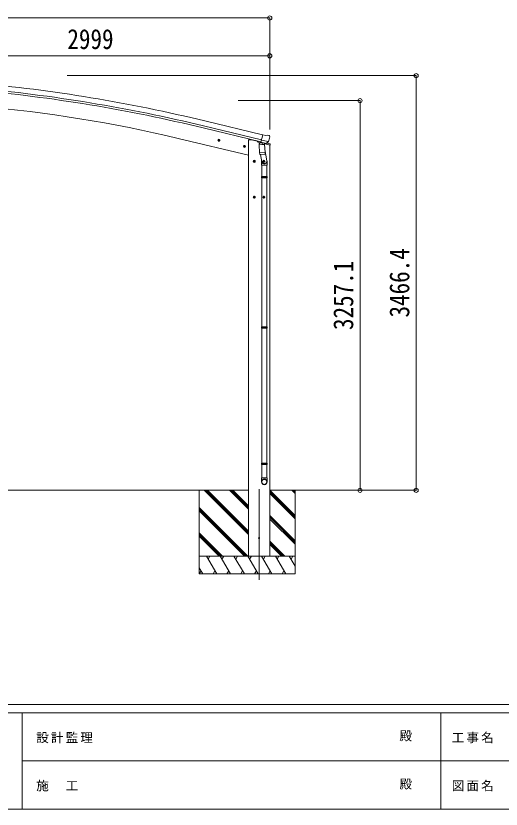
# Model space of a CAD drawing. Units: millimetres at full size. Extents: x -9783 to 33754, y -10064 to 6752.
# Drawn here: x -4022 to 36, y -6828 to -197 of the extents above; entities that cross this region are included whole.
import ezdxf
from ezdxf.enums import TextEntityAlignment as Align

# ---------------------------------------------------------------- set-up
doc = ezdxf.new("R2010")
doc.units = ezdxf.units.MM
doc.header["$LTSCALE"] = 35
doc.header["$PDMODE"] = 32
doc.header["$PDSIZE"] = 35
for name, color, linetype, lineweight in [('0-0_0', 7, 'Continuous', 9), ('0-1_本体', 4, 'Continuous', 9), ('0-2_部品', 7, 'Continuous', 9), ('0-8_PARTS2', 2, 'Continuous', 9), ('0-A_寸法', 6, 'Continuous', 9), ('F-0_240', 7, 'Continuous', 9)]:
    doc.layers.add(name, color=color, linetype=linetype, lineweight=lineweight)
doc.styles.add('ＭＳ ゴシック', font='')
doc.styles.get('ＭＳ ゴシック').set_extended_font_data('MS Gothic')

msp = doc.modelspace()

# ---------------------------------------------------------------- linework, layer by layer
at = {"layer": '0-0_0', "color": 6}
for p, q in [((-674.67, -4162.43), (-674.67, -696.03)), ((-1143.68, -905.33), (-1143.68, -4162.43))]:
    msp.add_line(p, q, dxfattribs=at)
at = {"layer": '0-0_0'}
for p, q in [((-2076.9, -4162.43), (-4906.32, -4162.43)), ((-2487.65, -4162.43), (-2487.65, -4862.43)), ((-2076.9, -4533.19), (-2447.66, -4162.43)), ((-2076.9, -4519.05), (-2433.52, -4162.43)), ((-2076.9, -4504.91), (-2419.38, -4162.43)), ((-2076.9, -4321.06), (-2235.53, -4162.43)), ((-2076.9, -4306.92), (-2221.39, -4162.43)), ((-2076.9, -4292.77), (-2207.25, -4162.43)), ((-1687.65, -4373.66), (-1898.9, -4162.41)), ((-1313.56, -4162.43), (-1898.9, -4162.43)), ((-1687.65, -4387.8), (-1898.9, -4176.55)), ((-1687.65, -4189.81), (-1715.03, -4162.43)), ((-1687.65, -4175.67), (-1700.89, -4162.43)), ((-1687.65, -4162.43), (-1687.65, -4862.43)), ((-1687.65, -4401.94), (-1898.9, -4190.69)), ((-2081.51, -4712.43), (-2487.65, -4306.29)), ((-2095.65, -4712.43), (-2487.65, -4320.43)), ((-2109.79, -4712.43), (-2487.65, -4334.57)), ((-1687.65, -4585.79), (-1898.9, -4374.54)), ((-1687.65, -4599.93), (-1898.9, -4388.68)), ((-1687.65, -4614.07), (-1898.9, -4402.82)), ((-2293.64, -4712.43), (-2487.65, -4518.42)), ((-2307.78, -4712.43), (-2487.65, -4532.56)), ((-2321.92, -4712.43), (-2487.65, -4546.71)), ((-1773.14, -4712.43), (-1898.9, -4586.67)), ((-1787.28, -4712.43), (-1898.9, -4600.81)), ((-1801.42, -4712.43), (-1898.9, -4614.96)), ((-2487.65, -4712.43), (-1687.65, -4712.43)), ((-2342.27, -4862.43), (-2428.87, -4712.43)), ((-2413.87, -4738.41), (-2398.87, -4712.43)), ((-2226.8, -4862.43), (-2313.4, -4712.43)), ((-2283.4, -4712.43), (-2298.4, -4738.41)), ((-2111.33, -4862.43), (-2197.93, -4712.43)), ((-2182.93, -4738.41), (-2167.93, -4712.43)), ((-1995.86, -4862.43), (-2082.46, -4712.43)), ((-2067.46, -4738.41), (-2052.46, -4712.43)), ((-1880.39, -4862.43), (-1966.99, -4712.43)), ((-1951.99, -4738.41), (-1936.99, -4712.43)), ((-1764.92, -4862.43), (-1851.52, -4712.43)), ((-1836.52, -4738.41), (-1821.51, -4712.43)), ((-1687.65, -4796.26), (-1736.05, -4712.43)), ((-1721.05, -4738.41), (-1706.05, -4712.43)), ((-2472.74, -4836.45), (-2487.73, -4862.43)), ((-2457.74, -4862.43), (-2487.65, -4810.62)), ((-2357.26, -4836.45), (-2372.26, -4862.43)), ((-2241.79, -4836.45), (-2256.79, -4862.43)), ((-2126.32, -4836.45), (-2141.32, -4862.43)), ((-2010.85, -4836.45), (-2025.85, -4862.43)), ((-1895.38, -4836.45), (-1910.38, -4862.43)), ((-1779.91, -4836.45), (-1794.91, -4862.43)), ((-1687.65, -4862.43), (-2487.65, -4862.43))]:
    msp.add_line(p, q, dxfattribs=at)
at = {"layer": '0-1_本体'}
for p, q in [((-1968.4, -1234.26), (-2451.49, -1116.96)), ((-1958.37, -1192.28), (-2441.25, -1074.8)), ((-1972.38, -1250.63), (-2455.46, -1133.33)), ((-2664.98, -1221.24), (-2076.9, -1362.43)), ((-2076.9, -1232.43), (-2052.9, -1232.43)), ((-2076.9, -1232.43), (-2076.9, -4712.43)), ((-2000.89, -1244.91), (-2052.9, -1232.43)), ((-1926.87, -1259.17), (-1926.87, -1259.72)), ((-1898.9, -4712.43), (-1898.9, -1275.87))]:
    msp.add_line(p, q, dxfattribs=at)
for centre, radius, start, end in [((-5533.94, -13811.83), 13106.9, 76.35206, 84.85206), ((-5533.94, -13811.83), 13046.9, 76.35206, 84.85206), ((-5533.94, -13811.83), 13063.74, 76.35206, 84.85206), ((-5299.58, -12215.05), 11305.08, 76.52357, 85.03409)]:
    msp.add_arc(centre, radius, start, end, dxfattribs=at)
at = {"layer": '0-2_部品'}
for p, q in [((-1931.97, -1196.55), (-1957.9, -1190.32)), ((-2314.39, -1238.67), (-2333.84, -1234)), ((-2331.42, -1234.58), (-2326.25, -1229.14)), ((-2329.28, -1241.78), (-2331.42, -1234.58)), ((-2326.45, -1246.06), (-2321.78, -1226.61)), ((-2326.25, -1229.14), (-2318.95, -1230.89)), ((-2318.95, -1230.89), (-2316.82, -1238.08)), ((-2000.89, -1243.7), (-2000.89, -1247.44)), ((-1977.92, -1256.9), (-1997.06, -1252.31)), ((-1973.62, -1251.95), (-1986.94, -1267.27)), ((-1972.68, -1251.89), (-1973.62, -1251.95)), ((-1969.6, -1254.36), (-1971.13, -1253.99)), ((-1932.89, -1263.17), (-1969.6, -1254.36)), ((-1910.97, -1248.17), (-1968.47, -1234.36)), ((-1963.64, -1256.18), (-1962.62, -1270.79)), ((-1931.97, -1196.55), (-1918.71, -1193.85)), ((-1927.82, -1263.08), (-1911.44, -1248.58)), ((-1904.23, -1197.03), (-1917.41, -1193.87)), ((-1901.13, -1199.28), (-1897.27, -1205.58)), ((-1896.91, -1207.86), (-1897.19, -1209.01)), ((-2100.46, -1290.03), (-2119.91, -1285.36)), ((-2117.48, -1285.94), (-2112.31, -1280.5)), ((-2115.35, -1293.14), (-2117.48, -1285.94)), ((-2112.52, -1297.42), (-2107.85, -1277.97)), ((-2112.31, -1280.5), (-2105.02, -1282.25)), ((-2105.02, -1282.25), (-2102.88, -1289.45)), ((-1988.04, -1273.72), (-1942.35, -1270.53)), ((-1983.37, -1340.56), (-1988.04, -1273.72)), ((-1986.94, -1267.27), (-1986.49, -1273.61)), ((-1935.43, -1265.18), (-1961.25, -1271.62)), ((-1944.13, -1267.35), (-1943.9, -1270.63)), ((-1942.35, -1270.53), (-1937.68, -1337.36)), ((-1939.41, -1312.6), (-1923.5, -1408.77)), ((-1896.34, -1276.49), (-1939.36, -1266.16)), ((-1930.53, -1263.64), (-1938.05, -1261.84)), ((-1934.73, -1263.4), (-1934.68, -1264.14)), ((-1931.36, -1263.54), (-1932.89, -1263.17)), ((-1924.79, -1260.4), (-1898.64, -1266.68)), ((-1896.34, -1269.6), (-1896.34, -1276.49)), ((-1983.37, -1340.56), (-1937.68, -1337.36)), ((-1983.35, -1340.56), (-1982.47, -1353.25)), ((-1938.66, -1351.97), (-1980.36, -1354.88)), ((-1974.93, -1354.5), (-1964.2, -1418.09)), ((-1936.82, -1349.83), (-1937.69, -1337.36)), ((-1937.21, -1351.19), (-1937.21, -1351.19)), ((-2037.9, -1412.67), (-2017.9, -1412.67)), ((-2034.4, -1408.92), (-2027.9, -1405.16)), ((-2027.9, -1422.67), (-2027.9, -1402.67)), ((-2027.9, -1405.16), (-2021.4, -1408.92)), ((-2021.4, -1416.42), (-2027.9, -1420.18)), ((-2021.4, -1408.92), (-2021.4, -1416.42)), ((-1967.35, -1411.27), (-1967.35, -1445.93)), ((-1967.35, -1445.93), (-1921.35, -1445.93)), ((-1965.35, -1445.93), (-1965.35, -1539.93)), ((-1957.9, -1412.67), (-1937.9, -1412.67)), ((-1954.4, -1408.92), (-1947.9, -1405.16)), ((-1947.9, -1422.67), (-1947.9, -1402.67)), ((-1947.9, -1405.16), (-1941.4, -1408.92)), ((-1941.4, -1416.42), (-1947.9, -1420.18)), ((-1941.4, -1408.92), (-1941.4, -1416.42)), ((-1923.35, -1445.93), (-1923.35, -1539.93)), ((-1921.35, -1445.93), (-1921.35, -1411.58)), ((-1967.35, -1541.93), (-1966.35, -1539.93)), ((-1967.35, -1541.93), (-1921.35, -1541.93)), ((-1967.35, -1541.93), (-1967.35, -1549.93)), ((-1967.35, -1549.93), (-1921.35, -1549.93)), ((-1967.35, -1549.93), (-1966.35, -1551.93)), ((-1966.35, -1539.93), (-1922.35, -1539.93)), ((-1966.35, -1551.93), (-1922.35, -1551.93)), ((-1965.35, -1551.93), (-1965.35, -2796.12)), ((-1923.35, -1551.93), (-1923.35, -2796.12)), ((-1921.35, -1541.93), (-1922.35, -1539.93)), ((-2037.9, -1712.67), (-2017.9, -1712.67)), ((-2034.4, -1708.92), (-2027.9, -1705.16)), ((-2027.9, -1722.67), (-2027.9, -1702.67)), ((-2027.9, -1705.16), (-2021.4, -1708.92)), ((-2021.4, -1716.42), (-2027.9, -1720.18)), ((-2021.4, -1708.92), (-2021.4, -1716.42)), ((-1957.9, -1712.67), (-1937.9, -1712.67)), ((-1954.4, -1708.92), (-1947.9, -1705.16)), ((-1947.9, -1722.67), (-1947.9, -1702.67)), ((-1947.9, -1705.16), (-1941.4, -1708.92)), ((-1941.4, -1716.42), (-1947.9, -1720.18)), ((-1941.4, -1708.92), (-1941.4, -1716.42)), ((-1967.35, -2798.12), (-1966.35, -2796.12)), ((-1967.35, -2798.12), (-1921.35, -2798.12)), ((-1967.35, -2798.12), (-1967.35, -2806.12)), ((-1967.35, -2806.12), (-1921.35, -2806.12)), ((-1967.35, -2806.12), (-1966.35, -2808.12)), ((-1966.35, -2796.12), (-1922.35, -2796.12)), ((-1966.35, -2808.12), (-1922.35, -2808.12)), ((-1965.35, -2808.12), (-1965.35, -3936.3)), ((-1923.35, -2808.12), (-1923.35, -3936.3)), ((-1921.35, -2798.12), (-1922.35, -2796.12)), ((-1967.35, -3938.3), (-1966.35, -3936.3)), ((-1967.35, -3938.3), (-1921.35, -3938.3)), ((-1967.35, -3938.3), (-1967.35, -3946.3)), ((-1967.35, -3946.3), (-1921.35, -3946.3)), ((-1967.35, -3946.3), (-1966.35, -3948.3)), ((-1966.35, -3936.3), (-1922.35, -3936.3)), ((-1966.35, -3948.3), (-1922.35, -3948.3)), ((-1965.35, -3948.3), (-1965.35, -4058.3)), ((-1923.35, -3948.3), (-1923.35, -4058.3)), ((-1921.35, -3938.3), (-1922.35, -3936.3)), ((-1967.35, -4092.45), (-1967.35, -4058.3)), ((-1967.35, -4058.3), (-1921.35, -4058.3)), ((-1921.35, -4092.45), (-1921.35, -4058.3))]:
    msp.add_line(p, q, dxfattribs=at)
for points in [[(-1963.33, -1255.77), (-1973.05, -1253.43), (-1957.9, -1190.32)], [(-2316.82, -1238.08), (-2321.99, -1243.53), (-2329.28, -1241.78)], [(-1963.33, -1255.77), (-1963.09, -1255.92), (-1938.32, -1261.87), (-1938.05, -1261.84)], [(-1910.69, -1247.59), (-1911.28, -1248.43), (-1911.44, -1248.58)], [(-2102.88, -1289.45), (-2108.05, -1294.89), (-2115.35, -1293.14)], [(-2027.9, -1420.18), (-2034.4, -1416.42), (-2034.4, -1408.92)], [(-1947.9, -1420.18), (-1954.4, -1416.42), (-1954.4, -1408.92)], [(-1921.35, -1541.93), (-1921.35, -1549.93), (-1922.35, -1551.93)], [(-2027.9, -1720.18), (-2034.4, -1716.42), (-2034.4, -1708.92)], [(-1947.9, -1720.18), (-1954.4, -1716.42), (-1954.4, -1708.92)], [(-1921.35, -2798.12), (-1921.35, -2806.12), (-1922.35, -2808.12)], [(-1921.35, -3938.3), (-1921.35, -3946.3), (-1922.35, -3948.3)]]:
    msp.add_lwpolyline(points, dxfattribs=at)
for centre, radius in [((-2324.12, -1236.33), 8.5), ((-2324.12, -1236.33), 7.7), ((-2324.12, -1236.33), 6.5), ((-2110.18, -1287.69), 8.5), ((-2110.18, -1287.69), 7.7), ((-2110.18, -1287.69), 6.5), ((-2027.9, -1412.67), 8.5), ((-2027.9, -1412.67), 7.7), ((-2027.9, -1412.67), 6.5), ((-1947.9, -1412.67), 8.5), ((-1947.9, -1412.67), 7.7), ((-1947.9, -1412.67), 6.5), ((-2027.9, -1712.67), 8.5), ((-2027.9, -1712.67), 7.7), ((-2027.9, -1712.67), 6.5), ((-1947.9, -1712.67), 8.5), ((-1947.9, -1712.67), 7.7), ((-1947.9, -1712.67), 6.5)]:
    msp.add_circle(centre, radius, dxfattribs=at)
at = {"layer": '0-2_部品', "color": 4}
msp.add_circle((-1987.9, -4562.43), 4.5, dxfattribs=at)
at = {"layer": '0-2_部品'}
for centre, radius, start, end in [((-1995.89, -1247.44), 5, 180, 256.5), ((-1971.01, -1253.5), 0.5, 221.23754, 256.5), ((-1964.24, -1256.26), 0.604, 7.79405, 79.40158), ((-1918.11, -1196.79), 3, 76.5, 101.5), ((-2093.99, -1161.76), 202.4, 334.90875, 346.5), ((-1905.39, -1201.9), 5, 31.5, 76.5), ((-1961.6, -1270.65), 1.03, 188.03431, 289.96103), ((-1935.68, -1264.21), 1, 284, 4), ((-1934.23, -1263.36), 0.5, 76.5, 184), ((-1931.25, -1263.05), 0.5, 256.5, 291.76246), ((-1899.34, -1269.6), 3, 0, 76.5), ((-1980.5, -1352.89), 2, 190.53157, 274), ((-1938.8, -1349.97), 2, 274, 322.59038), ((-1938.76, -1350), 1.95, 322.52234, 4.95983), ((-1951.35, -1411.58), 30, 0, 2.54858)]:
    msp.add_arc(centre, radius, start, end, dxfattribs=at)
for centre, major_axis, ratio, start_param, end_param in [((-1899.83, -1207.15), (1.57, -2.57), 0.99628, 0.7835347, 1.5707963), ((-1929.83, -1260.72), (0.73, -2.92), 0.997631, 5.8041905, 5.8929484), ((-1929.86, -1260.59), (-2.63, 3.16), 0.650902, 2.1145521, 2.1873627), ((-1929.8, -1260.82), (0.73, -2.92), 0.997631, 5.965759, 6.7621801), ((-1944.35, -1411.27), (-23, 0), 0.996195, 6.0000678, 10.0103449), ((-1944.35, -1411.27), (-21, 0), 0.996195, 0.3319459, 3.3482706), ((-1944.35, -4090.7), (23, 0), 0.996195, 6.2831853, 9.424778), ((-1944.35, -4092.45), (23, 0), 0.996195, 6.2831853, 9.424778), ((-1944.35, -4092.45), (0, -23.43), 0.981806, 4.712389, 7.8539816)]:
    msp.add_ellipse(centre, major_axis=major_axis, ratio=ratio, start_param=start_param, end_param=end_param, dxfattribs=at)
msp.add_ellipse((-1944.35, -4092.45), major_axis=(-21, 0), ratio=0.996195, dxfattribs=at)
at = {"layer": '0-8_PARTS2'}
msp.add_line((-1987.9, -4153.22), (-1987.9, -4912.43), dxfattribs=at)
at = {"layer": '0-A_寸法'}
for p, q in [((-7912.87, -214.07), (-1898.9, -214.07)), ((-1898.9, -214.07), (-1898.9, -530.69)), ((-4897.87, -530.69), (-1898.9, -530.69)), ((-1898.9, -530.69), (-1898.9, -1147.87)), ((-674.67, -696.03), (-3592.08, -696.03)), ((-1143.68, -905.33), (-2164.03, -905.33)), ((-1143.68, -4162.43), (-1472.51, -4162.43)), ((-674.67, -4162.43), (-1143.68, -4162.43))]:
    msp.add_line(p, q, dxfattribs=at)
for p in [(-1898.9, -214.07), (-1898.9, -530.69), (-674.67, -696.03), (-1143.68, -905.33), (-1143.68, -4162.43), (-674.67, -4162.43)]:
    msp.add_point(p, dxfattribs=at)
at = {"layer": 'F-0_240', "color": 5}
for p, q in [((-9783.03, -5953.1), (9396.97, -5953.1)), ((-9783.03, -6023.1), (6285.75, -6023.1)), ((-3969.25, -6023.1), (-3969.25, -6828.1)), ((-469.25, -6023.1), (-469.25, -6828.1)), ((-3969.25, -6425.6), (3205.75, -6425.6)), ((-9783.03, -6828.1), (9396.97, -6828.1))]:
    msp.add_line(p, q, dxfattribs=at)

# ---------------------------------------------------------------- texts
at = {"layer": '0-A_寸法', "color": 7, "style": 'ＭＳ ゴシック', "width": 0.85}
msp.add_text('2999', height=166.8, dxfattribs=at).set_placement((-3590.88, -523.69), align=Align.BOTTOM_LEFT)
for s, p in [('3466.4', (-681.67, -2717.98)), ('3257.1', (-1150.68, -2822.63))]:
    msp.add_text(s, height=166.8, rotation=90, dxfattribs=at).set_placement(p, align=Align.BOTTOM_LEFT)
at = {"layer": 'F-0_240', "style": 'ＭＳ ゴシック'}
for p in [(-814.24, -6276.85), (-814.24, -6679.35)]:
    msp.add_text('殿', height=76.98, dxfattribs=at).set_placement(p, align=Align.BOTTOM_LEFT)
at = {"layer": 'F-0_240', "char_height": 76.98, "attachment_point": 7, "style": 'ＭＳ ゴシック'}
for s, insert in [('\\T1.17;設計監理', (-3851.04, -6276.85)), ('\\T1.17;工事名', (-376.96, -6276.85)), ('\\T1.17;施\u3000工', (-3851.04, -6679.35)), ('\\T1.17;図面名', (-376.96, -6679.35))]:
    msp.add_mtext(s, dxfattribs=dict(at, insert=insert))

doc.saveas('drawing.dxf')
